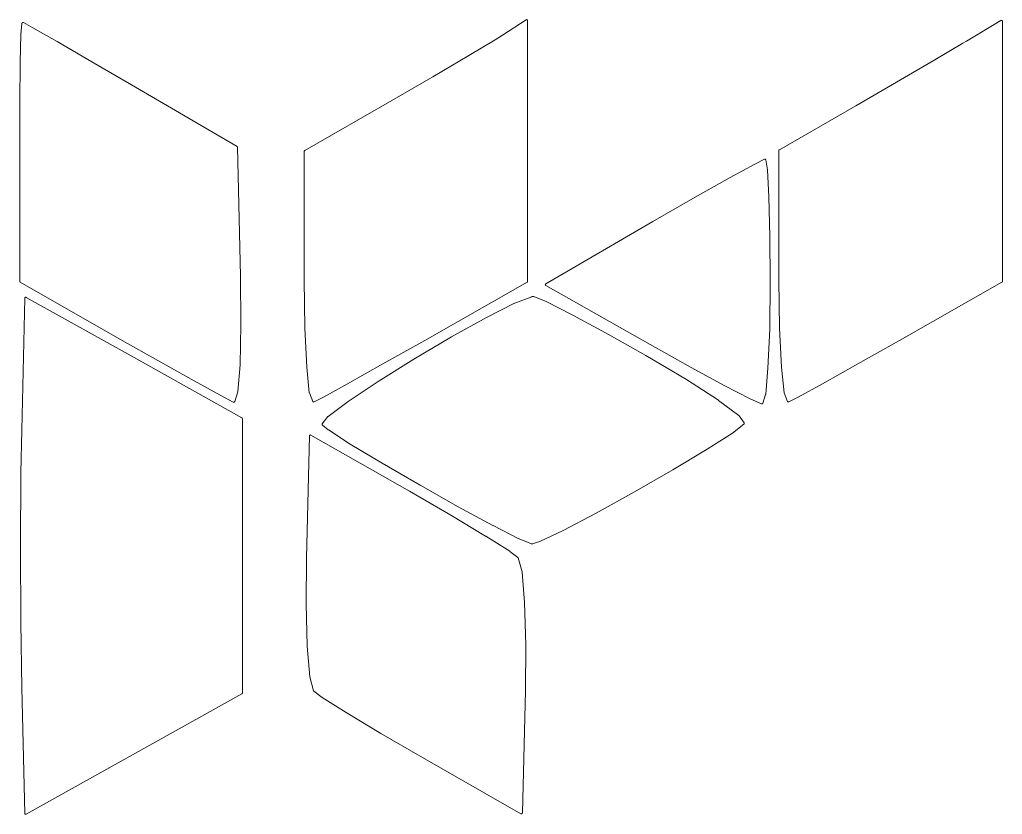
# Model space of a CAD drawing. Header units: millimetres. Extents: x -5 to 795, y -5 to 389.
# Drawn here: x 108.35 to 130.6, y 96.12 to 114.11 of the extents above; entities that cross this region are included whole.
import ezdxf

# ---------------------------------------------------------------- set-up
doc = ezdxf.new("R2010")
doc.units = ezdxf.units.MM
doc.header["$MEASUREMENT"] = 0
doc.layers.add('Line engraving', color=1, linetype='Continuous', lineweight=0)

msp = doc.modelspace()

# ---------------------------------------------------------------- linework, layer by layer
at = {"layer": 'Line engraving', "linetype": 'Continuous'}
for p, q in [((108.376, 113.771), (108.397, 114.02)), ((108.397, 114.023), (108.402, 114.027)), ((108.397, 114.02), (108.397, 114.023)), ((108.402, 114.03), (108.406, 114.033)), ((108.402, 114.027), (108.402, 114.03)), ((108.402, 114.027), (108.402, 114.027)), ((108.402, 114.027), (108.402, 114.027)), ((108.406, 114.035), (108.41, 114.037)), ((108.406, 114.033), (108.406, 114.035)), ((108.406, 114.033), (108.406, 114.033)), ((108.406, 114.033), (108.406, 114.033)), ((108.41, 114.037), (108.41, 114.038)), ((108.41, 114.038), (108.414, 114.038)), ((108.414, 114.038), (108.419, 114.04)), ((108.419, 114.04), (108.419, 114.04)), ((108.419, 114.04), (108.419, 114.04)), ((108.419, 114.04), (108.423, 114.04)), ((108.423, 114.04), (108.423, 114.04)), ((108.423, 114.04), (108.427, 114.039)), ((108.427, 114.039), (108.427, 114.039)), ((108.427, 114.039), (108.427, 114.038)), ((108.427, 114.038), (108.431, 114.038)), ((108.431, 114.038), (108.647, 113.92)), ((108.647, 113.92), (108.647, 113.92)), ((108.647, 113.92), (108.647, 113.92)), ((108.647, 113.92), (109.193, 113.609)), ((119.277, 113.754), (119.814, 114.102)), ((119.814, 114.103), (119.818, 114.104)), ((119.814, 114.102), (119.814, 114.103)), ((119.814, 114.103), (119.814, 114.103)), ((119.818, 114.104), (119.822, 114.105)), ((119.822, 114.105), (119.822, 114.106)), ((119.822, 114.106), (119.827, 114.106)), ((119.822, 114.105), (119.822, 114.105)), ((119.827, 114.106), (119.827, 114.106)), ((119.827, 114.106), (119.831, 114.106)), ((119.831, 114.106), (119.831, 114.106)), ((119.831, 114.106), (119.831, 114.105)), ((119.831, 114.105), (119.835, 114.104)), ((119.835, 114.104), (119.835, 114.103)), ((119.835, 114.103), (119.835, 114.103)), ((119.835, 114.103), (119.839, 114.101)), ((119.839, 114.101), (119.839, 114.099)), ((119.839, 114.099), (119.844, 114.099)), ((119.844, 114.099), (119.844, 114.099)), ((119.844, 114.099), (119.844, 114.096)), ((119.844, 114.096), (119.844, 114.093)), ((119.844, 114.093), (119.844, 114.093)), ((119.844, 114.093), (119.848, 114.092)), ((119.848, 114.092), (119.848, 114.089)), ((119.848, 114.089), (119.848, 114.086)), ((119.848, 114.086), (119.848, 114.085)), ((119.848, 114.085), (119.848, 114.085)), ((119.848, 114.085), (119.848, 108.178)), ((129.788, 113.621), (130.562, 114.087)), ((130.562, 114.087), (130.566, 114.088)), ((130.562, 114.087), (130.562, 114.087)), ((130.562, 114.087), (130.562, 114.087)), ((130.566, 114.088), (130.571, 114.09)), ((130.571, 114.09), (130.571, 114.09)), ((130.571, 114.09), (130.571, 114.09)), ((130.571, 114.09), (130.575, 114.09)), ((130.575, 114.09), (130.579, 114.09)), ((130.579, 114.09), (130.579, 114.09)), ((130.579, 114.09), (130.579, 114.09)), ((130.579, 114.09), (130.579, 114.088)), ((130.579, 114.088), (130.583, 114.087)), ((130.583, 114.087), (130.583, 114.087)), ((130.583, 114.087), (130.583, 114.087)), ((130.583, 114.087), (130.587, 114.085)), ((130.587, 114.085), (130.592, 114.083)), ((130.592, 114.083), (130.592, 114.083)), ((130.592, 114.083), (130.592, 114.083)), ((130.592, 114.083), (130.592, 114.08)), ((130.592, 114.08), (130.592, 114.077)), ((130.592, 114.077), (130.592, 114.076)), ((130.592, 114.076), (130.596, 114.076)), ((130.596, 114.076), (130.596, 114.073)), ((130.596, 114.073), (130.596, 114.069)), ((130.596, 114.069), (130.596, 114.069)), ((130.596, 114.069), (130.596, 114.069)), ((130.596, 114.069), (130.596, 108.178)), ((108.359, 113.141), (108.376, 113.77)), ((108.376, 113.77), (108.376, 113.771)), ((108.376, 113.771), (108.376, 113.771)), ((119.112, 113.652), (119.277, 113.754)), ((109.193, 113.609), (109.193, 113.609)), ((109.193, 113.609), (109.193, 113.609)), ((109.193, 113.609), (109.984, 113.152)), ((118.519, 113.295), (119.112, 113.652)), ((129.064, 113.194), (129.703, 113.572)), ((129.703, 113.572), (129.788, 113.621)), ((129.703, 113.572), (129.703, 113.572)), ((129.788, 113.621), (129.788, 113.621)), ((117.698, 112.811), (118.519, 113.295)), ((118.519, 113.295), (118.519, 113.295)), ((108.347, 112.222), (108.359, 113.141)), ((108.359, 113.141), (108.359, 113.141)), ((108.359, 113.141), (108.359, 113.141)), ((109.984, 113.152), (109.984, 113.152)), ((109.984, 113.152), (109.984, 113.152)), ((109.984, 113.152), (110.881, 112.63)), ((128.201, 112.692), (129.064, 113.194)), ((129.064, 113.194), (129.064, 113.194)), ((116.772, 112.274), (117.698, 112.811)), ((117.698, 112.811), (117.698, 112.811)), ((110.881, 112.63), (110.881, 112.63)), ((110.881, 112.63), (110.881, 112.63)), ((110.881, 112.63), (113.268, 111.235)), ((127.278, 112.158), (128.201, 112.692)), ((128.201, 112.692), (128.201, 112.692)), ((108.347, 112.221), (108.347, 112.222)), ((108.347, 112.222), (108.347, 112.222)), ((108.347, 111.104), (108.347, 112.221)), ((114.8, 111.14), (116.772, 112.274)), ((116.772, 112.274), (116.772, 112.274)), ((125.548, 111.161), (127.278, 112.158)), ((127.278, 112.158), (127.278, 112.158)), ((108.351, 108.178), (108.347, 111.104)), ((108.347, 111.104), (108.347, 111.104)), ((108.347, 111.104), (108.347, 111.104)), ((113.268, 111.235), (113.272, 111.232)), ((113.272, 111.232), (113.272, 111.23)), ((113.272, 111.23), (113.272, 111.23)), ((113.272, 111.23), (113.272, 111.23)), ((113.272, 111.23), (113.276, 111.227)), ((113.276, 111.227), (113.276, 111.224)), ((113.276, 111.224), (113.276, 111.224)), ((113.276, 111.224), (113.276, 111.223)), ((113.276, 111.223), (113.276, 111.22)), ((113.276, 111.22), (113.281, 111.217)), ((113.281, 111.217), (113.344, 108.302)), ((114.787, 111.122), (114.791, 111.127)), ((114.787, 111.122), (114.787, 111.122)), ((114.787, 108.257), (114.787, 111.122)), ((114.787, 111.122), (114.787, 111.122)), ((114.791, 111.132), (114.795, 111.136)), ((114.791, 111.129), (114.791, 111.132)), ((114.791, 111.127), (114.791, 111.129)), ((114.791, 111.129), (114.791, 111.129)), ((114.791, 111.129), (114.791, 111.129)), ((114.795, 111.137), (114.8, 111.14)), ((114.795, 111.136), (114.795, 111.137)), ((114.795, 111.136), (114.795, 111.136)), ((114.795, 111.136), (114.795, 111.136)), ((114.8, 111.14), (114.8, 111.14)), ((114.8, 111.14), (114.8, 111.14)), ((125.535, 111.143), (125.539, 111.146)), ((125.535, 108.267), (125.535, 111.143)), ((125.539, 111.152), (125.543, 111.156)), ((125.539, 111.15), (125.539, 111.152)), ((125.539, 111.146), (125.539, 111.15)), ((125.539, 111.15), (125.539, 111.15)), ((125.539, 111.15), (125.539, 111.15)), ((125.543, 111.157), (125.548, 111.16)), ((125.543, 111.156), (125.543, 111.157)), ((125.543, 111.156), (125.543, 111.156)), ((125.548, 111.16), (125.548, 111.161)), ((124.435, 110.536), (124.989, 110.837)), ((124.989, 110.838), (125.209, 110.944)), ((124.989, 110.837), (124.989, 110.838)), ((124.989, 110.837), (124.989, 110.837)), ((125.209, 110.944), (125.213, 110.945)), ((125.209, 110.944), (125.209, 110.944)), ((125.213, 110.945), (125.218, 110.946)), ((125.213, 110.945), (125.213, 110.945)), ((125.218, 110.946), (125.218, 110.946)), ((125.218, 110.946), (125.218, 110.946)), ((125.218, 110.946), (125.222, 110.946)), ((125.222, 110.946), (125.226, 110.945)), ((125.226, 110.945), (125.226, 110.945)), ((125.226, 110.945), (125.226, 110.945)), ((125.226, 110.945), (125.23, 110.944)), ((125.23, 110.944), (125.23, 110.942)), ((125.23, 110.942), (125.23, 110.941)), ((125.23, 110.941), (125.235, 110.941)), ((125.235, 110.941), (125.235, 110.939)), ((125.235, 110.939), (125.235, 110.937)), ((125.235, 110.937), (125.235, 110.936)), ((125.235, 110.936), (125.239, 110.936)), ((125.239, 110.936), (125.239, 110.933)), ((125.239, 110.933), (125.239, 110.93)), ((125.239, 110.93), (125.239, 110.93)), ((125.239, 110.93), (125.239, 110.929)), ((125.239, 110.929), (125.281, 110.705)), ((125.281, 110.705), (125.281, 110.704)), ((125.281, 110.704), (125.281, 110.703)), ((125.281, 110.703), (125.311, 110.096)), ((123.639, 110.085), (124.435, 110.535)), ((124.435, 110.535), (124.435, 110.536)), ((124.435, 110.536), (124.435, 110.536)), ((122.683, 109.534), (123.639, 110.085)), ((123.639, 110.085), (123.639, 110.085)), ((123.639, 110.085), (123.639, 110.085)), ((125.311, 110.096), (125.311, 110.096)), ((125.311, 110.096), (125.311, 110.096)), ((125.311, 110.096), (125.332, 109.2)), ((120.258, 108.124), (122.683, 109.534)), ((122.683, 109.534), (122.683, 109.534)), ((122.683, 109.534), (122.683, 109.534)), ((125.332, 109.2), (125.332, 109.2)), ((125.332, 109.2), (125.332, 109.2)), ((125.332, 109.2), (125.34, 108.178)), ((108.351, 108.174), (108.351, 108.178)), ((108.351, 108.178), (108.351, 108.178)), ((108.351, 108.178), (108.351, 108.178)), ((108.351, 108.171), (108.351, 108.174)), ((108.355, 108.168), (108.351, 108.171)), ((108.351, 108.171), (108.351, 108.171)), ((108.351, 108.171), (108.351, 108.171)), ((108.355, 108.165), (108.355, 108.168)), ((108.355, 108.164), (108.355, 108.165)), ((108.355, 108.165), (108.355, 108.165)), ((108.359, 108.162), (108.355, 108.164)), ((108.359, 108.16), (108.359, 108.162)), ((110.67, 106.846), (108.359, 108.16)), ((108.359, 108.16), (108.359, 108.16)), ((108.359, 108.16), (108.359, 108.16)), ((113.344, 108.302), (113.344, 108.302)), ((113.344, 108.302), (113.344, 108.302)), ((113.344, 108.302), (113.357, 107.195)), ((114.787, 108.214), (114.787, 108.257)), ((114.787, 108.213), (114.787, 108.214)), ((114.804, 107.123), (114.787, 108.213)), ((114.787, 108.213), (114.787, 108.213)), ((119.835, 108.16), (117.521, 106.846)), ((119.839, 108.162), (119.835, 108.16)), ((119.835, 108.16), (119.835, 108.16)), ((119.835, 108.16), (119.835, 108.16)), ((119.844, 108.164), (119.839, 108.162)), ((119.848, 108.174), (119.844, 108.171)), ((119.844, 108.171), (119.844, 108.171)), ((119.844, 108.171), (119.844, 108.171)), ((119.844, 108.171), (119.844, 108.168)), ((119.844, 108.168), (119.844, 108.165)), ((119.844, 108.165), (119.844, 108.165)), ((119.844, 108.165), (119.844, 108.164)), ((119.848, 108.178), (119.848, 108.178)), ((119.848, 108.178), (119.848, 108.178)), ((119.848, 108.178), (119.848, 108.174)), ((125.34, 108.178), (125.328, 107.097)), ((125.34, 108.178), (125.34, 108.178)), ((125.34, 108.178), (125.34, 108.178)), ((125.535, 108.216), (125.535, 108.267)), ((125.535, 108.215), (125.535, 108.216)), ((125.535, 108.216), (125.535, 108.216)), ((125.552, 107.123), (125.535, 108.215)), ((130.583, 108.16), (128.269, 106.846)), ((130.587, 108.162), (130.583, 108.16)), ((130.583, 108.16), (130.583, 108.16)), ((130.583, 108.16), (130.583, 108.16)), ((130.592, 108.164), (130.587, 108.162)), ((130.596, 108.174), (130.592, 108.171)), ((130.592, 108.171), (130.592, 108.171)), ((130.592, 108.171), (130.592, 108.171)), ((130.592, 108.171), (130.592, 108.168)), ((130.592, 108.168), (130.592, 108.165)), ((130.592, 108.165), (130.592, 108.165)), ((130.592, 108.165), (130.592, 108.164)), ((130.596, 108.178), (130.596, 108.178)), ((130.596, 108.178), (130.596, 108.178)), ((130.596, 108.178), (130.596, 108.174)), ((120.246, 108.11), (120.25, 108.113)), ((120.246, 108.106), (120.246, 108.11)), ((120.246, 108.103), (120.246, 108.106)), ((120.246, 108.106), (120.246, 108.106)), ((120.246, 108.106), (120.246, 108.106)), ((120.25, 108.099), (120.246, 108.103)), ((120.25, 108.119), (120.254, 108.122)), ((120.25, 108.117), (120.25, 108.119)), ((120.25, 108.119), (120.25, 108.119)), ((120.25, 108.119), (120.25, 108.119)), ((120.25, 108.113), (120.25, 108.117)), ((120.25, 108.113), (120.25, 108.113)), ((120.25, 108.113), (120.25, 108.113)), ((120.25, 108.097), (120.25, 108.099)), ((120.25, 108.099), (120.25, 108.099)), ((120.25, 108.099), (120.25, 108.099)), ((120.25, 108.092), (120.25, 108.097)), ((120.254, 108.09), (120.25, 108.092)), ((120.25, 108.092), (120.25, 108.092)), ((120.25, 108.092), (120.25, 108.092)), ((120.254, 108.122), (120.258, 108.124)), ((120.258, 108.088), (120.254, 108.09)), ((120.258, 108.124), (120.258, 108.124)), ((120.258, 108.124), (120.258, 108.124)), ((122.62, 106.75), (120.258, 108.088)), ((120.258, 108.088), (120.258, 108.088)), ((120.258, 108.088), (120.258, 108.088)), ((108.393, 104.811), (108.461, 107.801)), ((108.461, 107.811), (108.465, 107.814)), ((108.461, 107.808), (108.461, 107.811)), ((108.461, 107.807), (108.461, 107.808)), ((108.461, 107.808), (108.461, 107.808)), ((108.461, 107.804), (108.461, 107.807)), ((108.461, 107.801), (108.461, 107.804)), ((108.465, 107.814), (108.469, 107.816)), ((108.465, 107.814), (108.465, 107.814)), ((108.465, 107.814), (108.465, 107.814)), ((108.469, 107.819), (108.474, 107.82)), ((108.469, 107.818), (108.469, 107.819)), ((108.469, 107.819), (108.469, 107.819)), ((108.469, 107.816), (108.469, 107.818)), ((108.474, 107.82), (108.478, 107.821)), ((108.478, 107.821), (108.478, 107.821)), ((108.478, 107.821), (108.478, 107.821)), ((108.478, 107.821), (108.482, 107.821)), ((108.482, 107.821), (108.482, 107.821)), ((108.482, 107.821), (108.486, 107.821)), ((108.486, 107.821), (108.486, 107.821)), ((108.486, 107.821), (108.486, 107.82)), ((108.486, 107.82), (108.491, 107.819)), ((108.491, 107.819), (110.936, 106.455)), ((118.917, 107.364), (119.552, 107.687)), ((119.552, 107.687), (119.556, 107.687)), ((119.556, 107.688), (119.941, 107.834)), ((119.556, 107.687), (119.556, 107.688)), ((119.941, 107.835), (119.945, 107.836)), ((119.941, 107.834), (119.941, 107.835)), ((119.945, 107.836), (119.979, 107.839)), ((119.979, 107.839), (119.979, 107.838)), ((119.979, 107.838), (119.983, 107.839)), ((119.983, 107.839), (119.983, 107.838)), ((119.983, 107.838), (119.988, 107.838)), ((119.988, 107.838), (119.988, 107.838)), ((119.988, 107.838), (119.988, 107.837)), ((119.988, 107.837), (120.267, 107.724)), ((120.267, 107.724), (120.267, 107.724)), ((120.267, 107.724), (120.267, 107.724)), ((120.267, 107.724), (120.868, 107.419)), ((118.126, 106.922), (118.917, 107.364)), ((118.917, 107.364), (118.917, 107.364)), ((118.917, 107.364), (118.917, 107.364)), ((120.868, 107.419), (120.868, 107.419)), ((120.868, 107.419), (120.868, 107.419)), ((120.868, 107.419), (121.697, 106.971)), ((113.357, 107.194), (113.336, 106.294)), ((113.357, 107.195), (113.357, 107.194)), ((113.357, 107.194), (113.357, 107.194)), ((114.804, 107.122), (114.804, 107.123)), ((114.846, 106.242), (114.804, 107.122)), ((114.804, 107.122), (114.804, 107.122)), ((125.328, 107.096), (125.29, 106.215)), ((125.328, 107.097), (125.328, 107.096)), ((125.328, 107.096), (125.328, 107.096)), ((125.594, 106.242), (125.552, 107.123)), ((125.552, 107.123), (125.552, 107.123)), ((125.552, 107.123), (125.552, 107.123)), ((111.474, 106.391), (110.67, 106.846)), ((110.67, 106.846), (110.67, 106.846)), ((110.67, 106.846), (110.67, 106.846)), ((117.521, 106.846), (116.573, 106.311)), ((117.275, 106.42), (118.126, 106.922)), ((117.521, 106.846), (117.521, 106.846)), ((117.521, 106.846), (117.521, 106.846)), ((118.126, 106.922), (118.126, 106.922)), ((118.126, 106.922), (118.126, 106.922)), ((121.697, 106.971), (121.697, 106.971)), ((121.697, 106.971), (121.697, 106.971)), ((121.697, 106.971), (122.526, 106.505)), ((128.269, 106.846), (127.321, 106.311)), ((128.269, 106.846), (128.269, 106.846)), ((128.269, 106.846), (128.269, 106.846)), ((123.479, 106.271), (122.62, 106.75)), ((122.62, 106.75), (122.62, 106.75)), ((122.62, 106.75), (122.62, 106.75)), ((110.936, 106.455), (113.378, 105.092)), ((112.299, 105.926), (111.474, 106.391)), ((111.474, 106.391), (111.474, 106.391)), ((111.474, 106.391), (111.474, 106.391)), ((116.463, 105.914), (117.275, 106.419)), ((117.275, 106.419), (117.275, 106.42)), ((117.275, 106.419), (117.275, 106.419)), ((122.526, 106.505), (122.526, 106.505)), ((122.526, 106.505), (122.526, 106.505)), ((122.526, 106.505), (123.445, 105.961)), ((113.336, 106.293), (113.289, 105.688)), ((113.336, 106.294), (113.336, 106.294)), ((113.336, 106.294), (113.336, 106.293)), ((114.846, 106.241), (114.846, 106.242)), ((114.846, 106.242), (114.846, 106.242)), ((114.905, 105.661), (114.846, 106.241)), ((116.573, 106.311), (115.773, 105.865)), ((116.573, 106.311), (116.573, 106.311)), ((116.573, 106.311), (116.573, 106.311)), ((123.479, 106.27), (123.479, 106.271)), ((123.479, 106.271), (123.479, 106.271)), ((124.299, 105.826), (123.479, 106.27)), ((125.29, 106.214), (125.239, 105.628)), ((125.29, 106.215), (125.29, 106.214)), ((125.29, 106.214), (125.29, 106.214)), ((125.594, 106.241), (125.594, 106.242)), ((125.594, 106.242), (125.594, 106.242)), ((125.654, 105.661), (125.594, 106.241)), ((127.321, 106.311), (126.521, 105.865)), ((127.321, 106.311), (127.321, 106.311)), ((127.321, 106.311), (127.321, 106.311)), ((112.9, 105.595), (112.299, 105.926)), ((112.299, 105.926), (112.299, 105.926)), ((112.299, 105.926), (112.299, 105.926)), ((115.781, 105.463), (116.463, 105.914)), ((116.463, 105.914), (116.463, 105.914)), ((116.463, 105.914), (116.463, 105.914)), ((123.445, 105.961), (123.445, 105.961)), ((123.445, 105.961), (123.445, 105.96)), ((123.445, 105.96), (124.172, 105.488)), ((113.289, 105.686), (113.285, 105.683)), ((113.289, 105.688), (113.289, 105.686)), ((115.773, 105.865), (115.223, 105.561)), ((115.773, 105.865), (115.773, 105.865)), ((115.773, 105.865), (115.773, 105.865)), ((124.883, 105.524), (124.299, 105.826)), ((124.299, 105.826), (124.299, 105.826)), ((124.299, 105.826), (124.299, 105.826)), ((126.521, 105.865), (125.971, 105.561)), ((126.521, 105.865), (126.521, 105.865)), ((126.521, 105.865), (126.521, 105.865)), ((113.179, 105.45), (112.9, 105.595)), ((112.9, 105.595), (112.9, 105.595)), ((112.9, 105.595), (112.9, 105.595)), ((113.285, 105.683), (113.217, 105.461)), ((114.91, 105.658), (114.905, 105.661)), ((114.91, 105.655), (114.91, 105.658)), ((114.982, 105.464), (114.91, 105.655)), ((114.986, 105.461), (114.982, 105.464)), ((115.223, 105.561), (115.011, 105.452)), ((115.223, 105.561), (115.223, 105.561)), ((115.223, 105.561), (115.223, 105.561)), ((115.329, 105.124), (115.781, 105.462)), ((115.781, 105.462), (115.781, 105.463)), ((115.781, 105.463), (115.781, 105.463)), ((124.172, 105.488), (124.172, 105.487)), ((124.172, 105.487), (124.172, 105.487)), ((124.172, 105.487), (124.629, 105.141)), ((124.883, 105.523), (124.883, 105.524)), ((124.888, 105.523), (124.883, 105.523)), ((125.146, 105.412), (124.888, 105.523)), ((125.235, 105.623), (125.175, 105.425)), ((125.239, 105.625), (125.235, 105.623)), ((125.239, 105.628), (125.239, 105.625)), ((125.658, 105.658), (125.654, 105.661)), ((125.658, 105.655), (125.658, 105.658)), ((125.73, 105.464), (125.658, 105.655)), ((125.734, 105.461), (125.73, 105.464)), ((125.971, 105.561), (125.759, 105.452)), ((125.971, 105.561), (125.971, 105.561)), ((125.971, 105.561), (125.971, 105.561)), ((113.183, 105.449), (113.179, 105.45)), ((113.187, 105.448), (113.183, 105.449)), ((113.192, 105.447), (113.187, 105.448)), ((113.192, 105.447), (113.192, 105.447)), ((113.196, 105.447), (113.192, 105.447)), ((113.192, 105.447), (113.192, 105.447)), ((113.2, 105.447), (113.196, 105.447)), ((113.204, 105.448), (113.2, 105.447)), ((113.2, 105.447), (113.2, 105.447)), ((113.2, 105.447), (113.2, 105.447)), ((113.209, 105.449), (113.204, 105.449)), ((113.204, 105.449), (113.204, 105.448)), ((113.213, 105.454), (113.209, 105.452)), ((113.209, 105.452), (113.209, 105.45)), ((113.209, 105.45), (113.209, 105.449)), ((113.217, 105.46), (113.213, 105.457)), ((113.213, 105.457), (113.213, 105.455)), ((113.213, 105.455), (113.213, 105.454)), ((113.213, 105.454), (113.213, 105.454)), ((113.217, 105.461), (113.217, 105.461)), ((113.217, 105.461), (113.217, 105.46)), ((114.986, 105.458), (114.986, 105.461)), ((114.986, 105.457), (114.986, 105.458)), ((114.986, 105.458), (114.986, 105.458)), ((114.99, 105.455), (114.986, 105.457)), ((114.99, 105.454), (114.99, 105.455)), ((114.99, 105.453), (114.99, 105.454)), ((114.994, 105.452), (114.99, 105.453)), ((114.99, 105.453), (114.99, 105.453)), ((114.999, 105.451), (114.994, 105.452)), ((115.003, 105.451), (114.999, 105.45)), ((114.999, 105.45), (114.999, 105.451)), ((114.999, 105.451), (114.999, 105.451)), ((115.007, 105.45), (115.003, 105.451)), ((115.011, 105.452), (115.007, 105.451)), ((115.007, 105.451), (115.007, 105.451)), ((115.007, 105.451), (115.007, 105.45)), ((115.011, 105.452), (115.011, 105.452)), ((125.15, 105.411), (125.146, 105.412)), ((125.154, 105.41), (125.15, 105.411)), ((125.158, 105.411), (125.154, 105.41)), ((125.154, 105.41), (125.154, 105.41)), ((125.154, 105.41), (125.154, 105.41)), ((125.163, 105.411), (125.158, 105.411)), ((125.158, 105.411), (125.158, 105.411)), ((125.167, 105.414), (125.163, 105.413)), ((125.163, 105.413), (125.163, 105.411)), ((125.163, 105.411), (125.163, 105.411)), ((125.171, 105.417), (125.167, 105.415)), ((125.167, 105.415), (125.167, 105.414)), ((125.167, 105.414), (125.167, 105.414)), ((125.175, 105.423), (125.171, 105.42)), ((125.171, 105.42), (125.171, 105.419)), ((125.171, 105.419), (125.171, 105.419)), ((125.171, 105.419), (125.171, 105.417)), ((125.175, 105.425), (125.175, 105.423)), ((125.734, 105.458), (125.734, 105.461)), ((125.734, 105.457), (125.734, 105.458)), ((125.734, 105.458), (125.734, 105.458)), ((125.738, 105.455), (125.734, 105.457)), ((125.738, 105.454), (125.738, 105.455)), ((125.738, 105.453), (125.738, 105.454)), ((125.742, 105.452), (125.738, 105.453)), ((125.738, 105.453), (125.738, 105.453)), ((125.747, 105.451), (125.742, 105.452)), ((125.751, 105.451), (125.747, 105.45)), ((125.747, 105.45), (125.747, 105.451)), ((125.747, 105.451), (125.747, 105.451)), ((125.755, 105.45), (125.751, 105.451)), ((125.759, 105.452), (125.755, 105.451)), ((125.755, 105.451), (125.755, 105.451)), ((125.755, 105.451), (125.755, 105.45)), ((125.759, 105.452), (125.759, 105.452)), ((113.378, 105.092), (113.378, 105.091)), ((113.378, 105.091), (113.378, 105.091)), ((113.378, 105.091), (113.382, 105.089)), ((113.382, 105.089), (113.382, 105.087)), ((113.382, 105.087), (113.382, 105.087)), ((113.382, 105.087), (113.386, 105.087)), ((113.386, 105.087), (113.386, 105.084)), ((113.386, 105.084), (113.386, 105.081)), ((113.386, 105.081), (113.386, 105.08)), ((113.386, 105.08), (113.386, 105.08)), ((113.386, 105.08), (113.391, 105.077)), ((113.391, 105.077), (113.391, 105.074)), ((113.391, 105.074), (113.391, 105.073)), ((113.391, 105.073), (113.391, 105.073)), ((113.391, 105.073), (113.391, 98.863)), ((115.197, 104.952), (115.324, 105.12)), ((115.324, 105.12), (115.329, 105.122)), ((115.329, 105.122), (115.329, 105.124)), ((124.629, 105.141), (124.629, 105.139)), ((124.629, 105.139), (124.634, 105.137)), ((124.634, 105.137), (124.748, 104.978)), ((108.376, 103.849), (108.393, 104.811)), ((108.393, 104.811), (108.393, 104.811)), ((108.393, 104.811), (108.393, 104.811)), ((115.193, 104.949), (115.197, 104.95)), ((115.193, 104.948), (115.193, 104.949)), ((115.193, 104.946), (115.193, 104.948)), ((115.193, 104.944), (115.193, 104.946)), ((115.193, 104.942), (115.193, 104.944)), ((115.193, 104.94), (115.193, 104.942)), ((115.193, 104.938), (115.193, 104.94)), ((115.193, 104.937), (115.193, 104.938)), ((115.193, 104.935), (115.193, 104.937)), ((115.193, 104.933), (115.193, 104.935)), ((115.193, 104.931), (115.193, 104.933)), ((115.193, 104.93), (115.193, 104.931)), ((115.197, 104.928), (115.193, 104.93)), ((115.197, 104.95), (115.197, 104.952)), ((115.197, 104.927), (115.197, 104.928)), ((115.197, 104.925), (115.197, 104.927)), ((115.197, 104.924), (115.197, 104.925)), ((115.202, 104.923), (115.197, 104.924)), ((115.333, 104.819), (115.202, 104.923)), ((115.337, 104.818), (115.333, 104.819)), ((115.828, 104.499), (115.337, 104.818)), ((115.337, 104.818), (115.337, 104.818)), ((124.744, 104.949), (124.486, 104.745)), ((124.748, 104.953), (124.744, 104.951)), ((124.744, 104.951), (124.744, 104.95)), ((124.744, 104.95), (124.744, 104.949)), ((124.748, 104.978), (124.748, 104.977)), ((124.748, 104.977), (124.748, 104.976)), ((124.748, 104.976), (124.748, 104.974)), ((124.748, 104.974), (124.748, 104.972)), ((124.748, 104.972), (124.752, 104.97)), ((124.752, 104.961), (124.748, 104.959)), ((124.748, 104.959), (124.748, 104.957)), ((124.748, 104.957), (124.748, 104.956)), ((124.748, 104.956), (124.748, 104.955)), ((124.748, 104.955), (124.748, 104.953)), ((124.752, 104.97), (124.752, 104.969)), ((124.752, 104.969), (124.752, 104.967)), ((124.752, 104.967), (124.752, 104.964)), ((124.752, 104.964), (124.752, 104.963)), ((124.752, 104.963), (124.752, 104.961)), ((114.842, 101.913), (114.91, 104.683)), ((114.91, 104.693), (114.914, 104.696)), ((114.91, 104.69), (114.91, 104.693)), ((114.91, 104.686), (114.91, 104.69)), ((114.91, 104.69), (114.91, 104.69)), ((114.91, 104.69), (114.91, 104.69)), ((114.91, 104.683), (114.91, 104.686)), ((114.914, 104.697), (114.918, 104.699)), ((114.914, 104.696), (114.914, 104.697)), ((114.914, 104.696), (114.914, 104.696)), ((114.918, 104.701), (114.922, 104.702)), ((114.918, 104.699), (114.918, 104.701)), ((114.918, 104.701), (114.918, 104.701)), ((114.918, 104.701), (114.918, 104.701)), ((114.922, 104.702), (114.927, 104.703)), ((114.927, 104.703), (114.927, 104.703)), ((114.927, 104.703), (114.927, 104.703)), ((114.927, 104.703), (114.931, 104.703)), ((114.931, 104.703), (114.935, 104.703)), ((114.935, 104.703), (114.935, 104.703)), ((114.935, 104.703), (114.935, 104.703)), ((114.935, 104.703), (114.935, 104.702)), ((114.935, 104.702), (114.939, 104.701)), ((114.939, 104.701), (117.174, 103.429)), ((124.486, 104.744), (123.914, 104.38)), ((124.486, 104.745), (124.486, 104.744)), ((124.486, 104.744), (124.486, 104.744)), ((115.832, 104.499), (115.828, 104.499)), ((115.828, 104.499), (115.828, 104.499)), ((116.556, 104.063), (115.832, 104.499)), ((123.914, 104.379), (123.136, 103.916)), ((123.914, 104.38), (123.914, 104.38)), ((123.914, 104.38), (123.914, 104.379)), ((116.556, 104.062), (116.556, 104.063)), ((116.556, 104.063), (116.556, 104.063)), ((117.411, 103.569), (116.556, 104.062)), ((123.136, 103.916), (122.264, 103.415)), ((123.136, 103.916), (123.136, 103.916)), ((123.136, 103.916), (123.136, 103.916)), ((108.364, 102.167), (108.376, 103.848)), ((108.376, 103.848), (108.376, 103.849)), ((108.376, 103.848), (108.376, 103.848)), ((118.278, 103.079), (117.411, 103.569)), ((117.411, 103.569), (117.411, 103.569)), ((117.411, 103.569), (117.411, 103.569)), ((117.174, 103.429), (117.174, 103.429)), ((117.174, 103.429), (117.174, 103.429)), ((117.174, 103.429), (118.109, 102.886)), ((122.264, 103.415), (121.397, 102.937)), ((122.264, 103.415), (122.264, 103.415)), ((122.264, 103.415), (122.264, 103.415)), ((119.061, 102.653), (118.278, 103.079)), ((118.278, 103.079), (118.278, 103.079)), ((118.278, 103.079), (118.278, 103.079)), ((118.109, 102.886), (118.109, 102.886)), ((118.109, 102.886), (118.109, 102.886)), ((118.109, 102.886), (118.896, 102.413)), ((121.397, 102.936), (120.652, 102.542)), ((121.397, 102.937), (121.397, 102.937)), ((121.397, 102.937), (121.397, 102.936)), ((119.065, 102.653), (119.061, 102.653)), ((119.061, 102.653), (119.061, 102.653)), ((119.649, 102.352), (119.065, 102.653)), ((118.896, 102.413), (118.896, 102.413)), ((118.896, 102.413), (118.9, 102.413)), ((118.9, 102.413), (119.442, 102.07)), ((119.653, 102.352), (119.649, 102.352)), ((119.937, 102.236), (119.653, 102.352)), ((119.653, 102.352), (119.653, 102.352)), ((120.652, 102.542), (120.127, 102.292)), ((120.652, 102.542), (120.652, 102.542)), ((120.652, 102.542), (120.652, 102.542)), ((108.372, 100.46), (108.364, 102.167)), ((108.364, 102.167), (108.364, 102.167)), ((108.364, 102.167), (108.364, 102.167)), ((119.941, 102.236), (119.937, 102.236)), ((119.945, 102.235), (119.941, 102.236)), ((119.945, 102.235), (119.945, 102.235)), ((119.949, 102.235), (119.945, 102.235)), ((119.945, 102.235), (119.945, 102.235)), ((119.954, 102.236), (119.949, 102.235)), ((120.127, 102.291), (119.954, 102.236)), ((120.127, 102.292), (120.127, 102.292)), ((120.127, 102.292), (120.127, 102.291)), ((114.834, 100.88), (114.842, 101.912)), ((114.842, 101.912), (114.842, 101.913)), ((114.842, 101.913), (114.842, 101.913)), ((119.442, 102.07), (119.442, 102.069)), ((119.442, 102.069), (119.442, 102.069)), ((119.442, 102.069), (119.628, 101.931)), ((119.628, 101.931), (119.632, 101.929)), ((119.632, 101.929), (119.636, 101.926)), ((119.636, 101.926), (119.636, 101.926)), ((119.636, 101.926), (119.636, 101.926)), ((119.636, 101.926), (119.636, 101.923)), ((119.636, 101.923), (119.636, 101.919)), ((119.636, 101.919), (119.721, 101.604)), ((119.721, 101.604), (119.721, 101.602)), ((119.721, 101.602), (119.721, 101.6)), ((119.721, 101.6), (119.78, 100.912)), ((114.834, 100.879), (114.834, 100.88)), ((114.859, 99.921), (114.834, 100.879)), ((114.834, 100.879), (114.834, 100.879)), ((119.78, 100.912), (119.78, 100.911)), ((119.78, 100.911), (119.78, 100.91)), ((119.78, 100.91), (119.806, 99.953)), ((108.372, 100.459), (108.372, 100.46)), ((108.372, 100.46), (108.372, 100.46)), ((108.393, 98.978), (108.372, 100.459)), ((114.859, 99.92), (114.859, 99.921)), ((114.859, 99.921), (114.859, 99.921)), ((114.914, 99.231), (114.859, 99.92)), ((119.806, 99.952), (119.797, 98.919)), ((119.806, 99.953), (119.806, 99.952)), ((119.806, 99.952), (119.806, 99.952)), ((114.914, 99.23), (114.914, 99.231)), ((114.914, 99.227), (114.914, 99.23)), ((114.999, 98.912), (114.914, 99.227)), ((108.461, 96.136), (108.393, 98.978)), ((108.393, 98.978), (108.393, 98.978)), ((108.393, 98.978), (108.393, 98.978)), ((113.378, 98.845), (108.491, 96.118)), ((113.382, 98.847), (113.378, 98.845)), ((113.378, 98.845), (113.378, 98.845)), ((113.378, 98.845), (113.378, 98.845)), ((113.386, 98.85), (113.382, 98.85)), ((113.382, 98.85), (113.382, 98.85)), ((113.382, 98.85), (113.382, 98.847)), ((113.391, 98.86), (113.386, 98.856)), ((113.386, 98.856), (113.386, 98.856)), ((113.386, 98.856), (113.386, 98.856)), ((113.386, 98.856), (113.386, 98.853)), ((113.386, 98.853), (113.386, 98.85)), ((113.391, 98.863), (113.391, 98.863)), ((113.391, 98.863), (113.391, 98.863)), ((113.391, 98.863), (113.391, 98.86)), ((114.999, 98.909), (114.999, 98.912)), ((115.003, 98.905), (114.999, 98.909)), ((115.003, 98.903), (115.003, 98.905)), ((115.003, 98.905), (115.003, 98.905)), ((115.003, 98.905), (115.003, 98.905)), ((115.007, 98.9), (115.003, 98.903)), ((115.193, 98.762), (115.007, 98.9)), ((119.797, 98.919), (119.729, 96.149)), ((119.797, 98.919), (119.797, 98.919)), ((119.797, 98.919), (119.797, 98.919)), ((115.197, 98.761), (115.193, 98.762)), ((115.193, 98.762), (115.193, 98.762)), ((115.739, 98.418), (115.197, 98.761)), ((116.526, 97.946), (115.739, 98.418)), ((115.739, 98.418), (115.739, 98.418)), ((115.739, 98.418), (115.739, 98.418)), ((116.526, 97.945), (116.526, 97.946)), ((117.466, 97.402), (116.526, 97.945)), ((116.526, 97.945), (116.526, 97.945)), ((119.696, 96.13), (117.466, 97.402)), ((117.466, 97.402), (117.466, 97.402)), ((117.466, 97.402), (117.466, 97.402)), ((108.461, 96.132), (108.461, 96.136)), ((108.461, 96.129), (108.461, 96.132)), ((108.461, 96.126), (108.461, 96.129)), ((108.461, 96.129), (108.461, 96.129)), ((108.461, 96.129), (108.461, 96.129)), ((108.465, 96.123), (108.461, 96.126)), ((108.465, 96.122), (108.465, 96.123)), ((108.465, 96.123), (108.465, 96.123)), ((108.469, 96.12), (108.465, 96.122)), ((108.469, 96.118), (108.469, 96.12)), ((108.474, 96.116), (108.469, 96.118)), ((108.469, 96.118), (108.469, 96.118)), ((108.469, 96.118), (108.469, 96.118)), ((108.491, 96.118), (108.486, 96.117)), ((108.486, 96.117), (108.486, 96.116)), ((119.7, 96.13), (119.696, 96.13)), ((119.704, 96.128), (119.7, 96.13)), ((119.708, 96.128), (119.704, 96.128)), ((119.704, 96.128), (119.704, 96.128)), ((119.704, 96.128), (119.704, 96.128)), ((119.712, 96.129), (119.708, 96.128)), ((119.708, 96.128), (119.708, 96.128)), ((119.708, 96.128), (119.708, 96.128)), ((119.708, 96.128), (119.708, 96.128)), ((119.717, 96.13), (119.712, 96.129)), ((119.721, 96.133), (119.717, 96.131)), ((119.717, 96.131), (119.717, 96.13)), ((119.717, 96.13), (119.717, 96.13)), ((119.725, 96.138), (119.721, 96.135)), ((119.721, 96.135), (119.721, 96.135)), ((119.721, 96.135), (119.721, 96.135)), ((119.721, 96.135), (119.721, 96.133)), ((119.729, 96.149), (119.725, 96.145)), ((119.725, 96.145), (119.725, 96.142)), ((119.725, 96.142), (119.725, 96.141)), ((119.725, 96.141), (119.725, 96.141)), ((119.725, 96.141), (119.725, 96.138)), ((108.478, 96.116), (108.474, 96.116)), ((108.478, 96.116), (108.478, 96.116)), ((108.482, 96.116), (108.478, 96.115)), ((108.478, 96.115), (108.478, 96.116)), ((108.486, 96.116), (108.482, 96.116)), ((108.482, 96.116), (108.482, 96.116)), ((108.486, 96.116), (108.486, 96.116))]:
    msp.add_line(p, q, dxfattribs=at)

doc.saveas('drawing.dxf')
